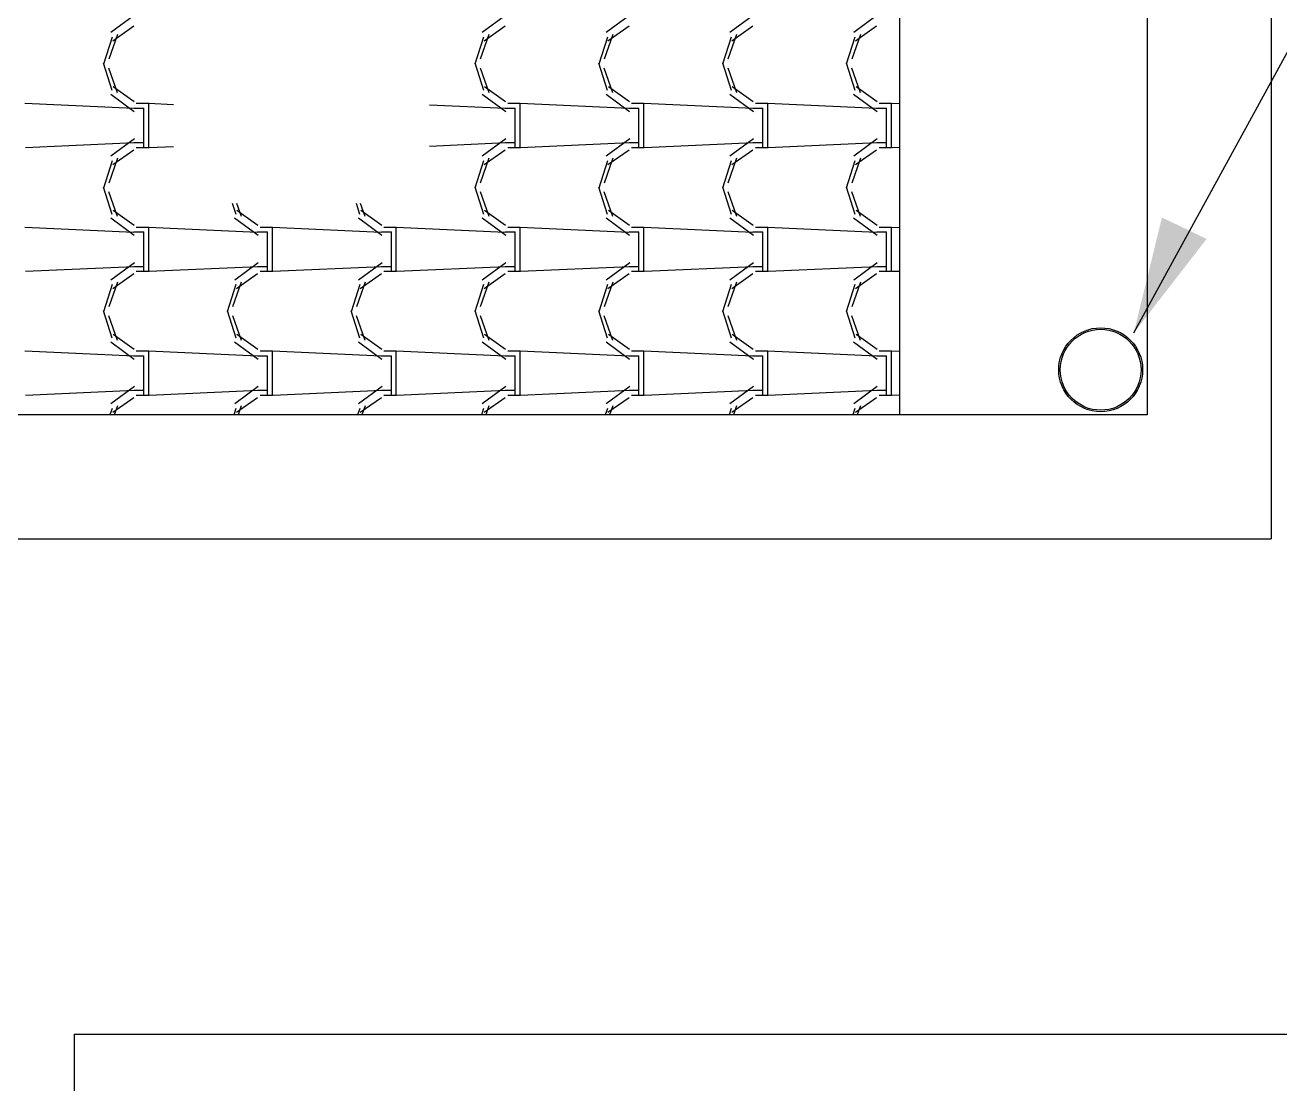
# Model space of a CAD drawing. Header units: millimetres. Extents: x -336 to -33, y -135 to 770.
# Drawn here: x -170.751 to -167.711, y 715.213 to 717.778 of the extents above; entities that cross this region are included whole.
import ezdxf

# ---------------------------------------------------------------- set-up
doc = ezdxf.new("R2010")
doc.units = ezdxf.units.MM
doc.header["$LTSCALE"] = 50
doc.header["$MEASUREMENT"] = 0
for name, color, linetype in [('-HIDRO', 8, 'CONTINUOUS'), ('A-PEN-C', 4, 'CONTINUOUS'), ('AF', 5, 'CONTINUOUS'), ('TigreCad', 3, 'CONTINUOUS'), ('Tinterno', 9, 'CONTINUOUS')]:
    doc.layers.add(name, color=color, linetype=linetype)

# ---------------------------------------------------------------- blocks, each defined once
blk = doc.blocks.new('11031030d')
at = {"layer": 'TigreCad'}
blk.add_circle((0, 0), 50.8, dxfattribs=at)
at = {"layer": 'Tinterno'}
blk.add_circle((0, 0), 49, dxfattribs=at)

msp = doc.modelspace()

# ---------------------------------------------------------------- linework, layer by layer
at = {"layer": '-HIDRO', "linetype": 'Continuous'}
for p, q in [((-167.7324, 733.4466), (-167.7324, 716.5333)), ((-168.6324, 733.1466), (-168.6324, 716.8333)), ((-168.0324, 733.1466), (-168.0324, 716.8333)), ((-170.4863, 717.802), (-170.5433, 717.76)), ((-169.5863, 717.802), (-169.6433, 717.76)), ((-169.2863, 717.802), (-169.3433, 717.76)), ((-168.9863, 717.802), (-169.0433, 717.76)), ((-168.6863, 717.802), (-168.7433, 717.76)), ((-170.4879, 717.7751), (-170.5389, 717.7391)), ((-169.5879, 717.7751), (-169.6389, 717.7391)), ((-169.2879, 717.7751), (-169.3389, 717.7391)), ((-168.9879, 717.7751), (-169.0389, 717.7391)), ((-168.6879, 717.7751), (-168.7389, 717.7391)), ((-170.5404, 717.7489), (-170.5614, 717.6829)), ((-170.5274, 717.755), (-170.5484, 717.695)), ((-169.6404, 717.7489), (-169.6614, 717.6829)), ((-169.6274, 717.755), (-169.6484, 717.695)), ((-169.3404, 717.7489), (-169.3614, 717.6829)), ((-169.3274, 717.755), (-169.3484, 717.695)), ((-169.0404, 717.7489), (-169.0614, 717.6829)), ((-169.0274, 717.755), (-169.0484, 717.695)), ((-168.7404, 717.7489), (-168.7614, 717.6829)), ((-168.7274, 717.755), (-168.7484, 717.695)), ((-170.5617, 717.6861), (-170.5407, 717.6201)), ((-169.6617, 717.6861), (-169.6407, 717.6201)), ((-169.3617, 717.6861), (-169.3407, 717.6201)), ((-169.0617, 717.6861), (-169.0407, 717.6201)), ((-168.7617, 717.6861), (-168.7407, 717.6201)), ((-170.5487, 717.6745), (-170.5277, 717.6145)), ((-169.6487, 717.6745), (-169.6277, 717.6145)), ((-169.3487, 717.6745), (-169.3277, 717.6145)), ((-169.0487, 717.6745), (-169.0277, 717.6145)), ((-168.7487, 717.6745), (-168.7277, 717.6145)), ((-170.5379, 717.629), (-170.4869, 717.593)), ((-169.6379, 717.629), (-169.5869, 717.593)), ((-169.3379, 717.629), (-169.2869, 717.593)), ((-169.0379, 717.629), (-168.9869, 717.593)), ((-168.7379, 717.629), (-168.6869, 717.593)), ((-170.488, 717.5756), (-170.752, 717.5876)), ((-170.5436, 717.6105), (-170.4866, 717.5685)), ((-170.4817, 717.5885), (-170.4517, 717.5885)), ((-170.3917, 717.5849), (-170.452, 717.5876)), ((-170.4517, 717.4925), (-170.4517, 717.5885)), ((-169.6436, 717.6105), (-169.5866, 717.5685)), ((-169.5817, 717.5885), (-169.5517, 717.5885)), ((-169.288, 717.5756), (-169.552, 717.5876)), ((-169.5517, 717.4925), (-169.5517, 717.5885)), ((-169.3436, 717.6105), (-169.2866, 717.5685)), ((-169.2817, 717.5885), (-169.2517, 717.5885)), ((-168.988, 717.5756), (-169.252, 717.5876)), ((-169.2517, 717.4925), (-169.2517, 717.5885)), ((-169.0436, 717.6105), (-168.9866, 717.5685)), ((-168.9817, 717.5885), (-168.9517, 717.5885)), ((-168.688, 717.5756), (-168.952, 717.5876)), ((-168.9517, 717.4925), (-168.9517, 717.5885)), ((-168.7436, 717.6105), (-168.6866, 717.5685)), ((-168.6817, 717.5885), (-168.6517, 717.5885)), ((-168.6324, 717.5868), (-168.652, 717.5876)), ((-168.6517, 717.4925), (-168.6517, 717.5885)), ((-170.4877, 717.5765), (-170.4637, 717.5765)), ((-170.4637, 717.4925), (-170.4637, 717.5765)), ((-169.588, 717.5756), (-169.7714, 717.584)), ((-169.5877, 717.5765), (-169.5637, 717.5765)), ((-169.5637, 717.4925), (-169.5637, 717.5765)), ((-169.2877, 717.5765), (-169.2637, 717.5765)), ((-169.2637, 717.4925), (-169.2637, 717.5765)), ((-168.9877, 717.5765), (-168.9637, 717.5765)), ((-168.9637, 717.4925), (-168.9637, 717.5765)), ((-168.6877, 717.5765), (-168.6637, 717.5765)), ((-168.6637, 717.4925), (-168.6637, 717.5765)), ((-170.4863, 717.502), (-170.5433, 717.46)), ((-169.5863, 717.502), (-169.6433, 717.46)), ((-169.2863, 717.502), (-169.3433, 717.46)), ((-168.9863, 717.502), (-169.0433, 717.46)), ((-168.6863, 717.502), (-168.7433, 717.46)), ((-170.4865, 717.4924), (-170.7505, 717.4804)), ((-170.4879, 717.4751), (-170.5389, 717.4391)), ((-170.4637, 717.4925), (-170.4877, 717.4925)), ((-170.4517, 717.4805), (-170.4817, 717.4805)), ((-170.4637, 717.4805), (-170.4637, 717.4925)), ((-170.4517, 717.4805), (-170.4517, 717.4925)), ((-170.3917, 717.4831), (-170.4505, 717.4804)), ((-169.5865, 717.4924), (-169.7714, 717.484)), ((-169.5879, 717.4751), (-169.6389, 717.4391)), ((-169.5637, 717.4925), (-169.5877, 717.4925)), ((-169.5517, 717.4805), (-169.5817, 717.4805)), ((-169.5637, 717.4805), (-169.5637, 717.4925)), ((-169.5517, 717.4805), (-169.5517, 717.4925)), ((-169.2865, 717.4924), (-169.5505, 717.4804)), ((-169.2879, 717.4751), (-169.3389, 717.4391)), ((-169.2637, 717.4925), (-169.2877, 717.4925)), ((-169.2517, 717.4805), (-169.2817, 717.4805)), ((-169.2637, 717.4805), (-169.2637, 717.4925)), ((-169.2517, 717.4805), (-169.2517, 717.4925)), ((-168.9865, 717.4924), (-169.2505, 717.4804)), ((-168.9879, 717.4751), (-169.0389, 717.4391)), ((-168.9637, 717.4925), (-168.9877, 717.4925)), ((-168.9517, 717.4805), (-168.9817, 717.4805)), ((-168.9637, 717.4805), (-168.9637, 717.4925)), ((-168.9517, 717.4805), (-168.9517, 717.4925)), ((-168.6865, 717.4924), (-168.9505, 717.4804)), ((-168.6879, 717.4751), (-168.7389, 717.4391)), ((-168.6637, 717.4925), (-168.6877, 717.4925)), ((-168.6517, 717.4805), (-168.6817, 717.4805)), ((-168.6637, 717.4805), (-168.6637, 717.4925)), ((-168.6517, 717.4805), (-168.6517, 717.4925)), ((-168.6324, 717.4812), (-168.6505, 717.4804)), ((-170.5404, 717.4489), (-170.5614, 717.3829)), ((-170.5274, 717.455), (-170.5484, 717.395)), ((-169.6404, 717.4489), (-169.6614, 717.3829)), ((-169.6274, 717.455), (-169.6484, 717.395)), ((-169.3404, 717.4489), (-169.3614, 717.3829)), ((-169.3274, 717.455), (-169.3484, 717.395)), ((-169.0404, 717.4489), (-169.0614, 717.3829)), ((-169.0274, 717.455), (-169.0484, 717.395)), ((-168.7404, 717.4489), (-168.7614, 717.3829)), ((-168.7274, 717.455), (-168.7484, 717.395)), ((-170.5617, 717.3861), (-170.5407, 717.3201)), ((-170.5487, 717.3745), (-170.5277, 717.3145)), ((-169.6617, 717.3861), (-169.6407, 717.3201)), ((-169.6487, 717.3745), (-169.6277, 717.3145)), ((-169.3617, 717.3861), (-169.3407, 717.3201)), ((-169.3487, 717.3745), (-169.3277, 717.3145)), ((-169.0617, 717.3861), (-169.0407, 717.3201)), ((-169.0487, 717.3745), (-169.0277, 717.3145)), ((-168.7617, 717.3861), (-168.7407, 717.3201)), ((-168.7487, 717.3745), (-168.7277, 717.3145)), ((-170.249, 717.3463), (-170.2407, 717.3201)), ((-170.2389, 717.3463), (-170.2277, 717.3145)), ((-169.949, 717.3463), (-169.9407, 717.3201)), ((-169.9389, 717.3463), (-169.9277, 717.3145)), ((-170.5379, 717.329), (-170.4869, 717.293)), ((-170.2379, 717.329), (-170.1869, 717.293)), ((-169.9379, 717.329), (-169.8869, 717.293)), ((-169.6379, 717.329), (-169.5869, 717.293)), ((-169.3379, 717.329), (-169.2869, 717.293)), ((-169.0379, 717.329), (-168.9869, 717.293)), ((-168.7379, 717.329), (-168.6869, 717.293)), ((-170.488, 717.2756), (-170.752, 717.2876)), ((-170.5436, 717.3105), (-170.4866, 717.2685)), ((-170.4817, 717.2885), (-170.4517, 717.2885)), ((-170.188, 717.2756), (-170.452, 717.2876)), ((-170.4517, 717.1925), (-170.4517, 717.2885)), ((-170.2436, 717.3105), (-170.1866, 717.2685)), ((-170.1817, 717.2885), (-170.1517, 717.2885)), ((-169.888, 717.2756), (-170.152, 717.2876)), ((-170.1517, 717.1925), (-170.1517, 717.2885)), ((-169.9436, 717.3105), (-169.8866, 717.2685)), ((-169.8817, 717.2885), (-169.8517, 717.2885)), ((-169.588, 717.2756), (-169.852, 717.2876)), ((-169.8517, 717.1925), (-169.8517, 717.2885)), ((-169.6436, 717.3105), (-169.5866, 717.2685)), ((-169.5817, 717.2885), (-169.5517, 717.2885)), ((-169.288, 717.2756), (-169.552, 717.2876)), ((-169.5517, 717.1925), (-169.5517, 717.2885)), ((-169.3436, 717.3105), (-169.2866, 717.2685)), ((-169.2817, 717.2885), (-169.2517, 717.2885)), ((-168.988, 717.2756), (-169.252, 717.2876)), ((-169.2517, 717.1925), (-169.2517, 717.2885)), ((-169.0436, 717.3105), (-168.9866, 717.2685)), ((-168.9817, 717.2885), (-168.9517, 717.2885)), ((-168.688, 717.2756), (-168.952, 717.2876)), ((-168.9517, 717.1925), (-168.9517, 717.2885)), ((-168.7436, 717.3105), (-168.6866, 717.2685)), ((-168.6817, 717.2885), (-168.6517, 717.2885)), ((-168.6324, 717.2868), (-168.652, 717.2876)), ((-168.6517, 717.1925), (-168.6517, 717.2885)), ((-170.4877, 717.2765), (-170.4637, 717.2765)), ((-170.4637, 717.1925), (-170.4637, 717.2765)), ((-170.1877, 717.2765), (-170.1637, 717.2765)), ((-170.1637, 717.1925), (-170.1637, 717.2765)), ((-169.8877, 717.2765), (-169.8637, 717.2765)), ((-169.8637, 717.1925), (-169.8637, 717.2765)), ((-169.5877, 717.2765), (-169.5637, 717.2765)), ((-169.5637, 717.1925), (-169.5637, 717.2765)), ((-169.2877, 717.2765), (-169.2637, 717.2765)), ((-169.2637, 717.1925), (-169.2637, 717.2765)), ((-168.9877, 717.2765), (-168.9637, 717.2765)), ((-168.9637, 717.1925), (-168.9637, 717.2765)), ((-168.6877, 717.2765), (-168.6637, 717.2765)), ((-168.6637, 717.1925), (-168.6637, 717.2765)), ((-170.4865, 717.1924), (-170.7505, 717.1804)), ((-170.4863, 717.202), (-170.5433, 717.16)), ((-170.4637, 717.1925), (-170.4877, 717.1925)), ((-170.4637, 717.1805), (-170.4637, 717.1925)), ((-170.4517, 717.1805), (-170.4517, 717.1925)), ((-170.1865, 717.1924), (-170.4505, 717.1804)), ((-170.1863, 717.202), (-170.2433, 717.16)), ((-170.1637, 717.1925), (-170.1877, 717.1925)), ((-170.1637, 717.1805), (-170.1637, 717.1925)), ((-170.1517, 717.1805), (-170.1517, 717.1925)), ((-169.8865, 717.1924), (-170.1505, 717.1804)), ((-169.8863, 717.202), (-169.9433, 717.16)), ((-169.8637, 717.1925), (-169.8877, 717.1925)), ((-169.8637, 717.1805), (-169.8637, 717.1925)), ((-169.8517, 717.1805), (-169.8517, 717.1925)), ((-169.5865, 717.1924), (-169.8505, 717.1804)), ((-169.5863, 717.202), (-169.6433, 717.16)), ((-169.5637, 717.1925), (-169.5877, 717.1925)), ((-169.5637, 717.1805), (-169.5637, 717.1925)), ((-169.5517, 717.1805), (-169.5517, 717.1925)), ((-169.2865, 717.1924), (-169.5505, 717.1804)), ((-169.2863, 717.202), (-169.3433, 717.16)), ((-169.2637, 717.1925), (-169.2877, 717.1925)), ((-169.2637, 717.1805), (-169.2637, 717.1925)), ((-169.2517, 717.1805), (-169.2517, 717.1925)), ((-168.9865, 717.1924), (-169.2505, 717.1804)), ((-168.9863, 717.202), (-169.0433, 717.16)), ((-168.9637, 717.1925), (-168.9877, 717.1925)), ((-168.9637, 717.1805), (-168.9637, 717.1925)), ((-168.9517, 717.1805), (-168.9517, 717.1925)), ((-168.6865, 717.1924), (-168.9505, 717.1804)), ((-168.6863, 717.202), (-168.7433, 717.16)), ((-168.6637, 717.1925), (-168.6877, 717.1925)), ((-168.6637, 717.1805), (-168.6637, 717.1925)), ((-168.6517, 717.1805), (-168.6517, 717.1925)), ((-170.4879, 717.1751), (-170.5389, 717.1391)), ((-170.4517, 717.1805), (-170.4817, 717.1805)), ((-170.1879, 717.1751), (-170.2389, 717.1391)), ((-170.1517, 717.1805), (-170.1817, 717.1805)), ((-169.8879, 717.1751), (-169.9389, 717.1391)), ((-169.8517, 717.1805), (-169.8817, 717.1805)), ((-169.5879, 717.1751), (-169.6389, 717.1391)), ((-169.5517, 717.1805), (-169.5817, 717.1805)), ((-169.2879, 717.1751), (-169.3389, 717.1391)), ((-169.2517, 717.1805), (-169.2817, 717.1805)), ((-168.9879, 717.1751), (-169.0389, 717.1391)), ((-168.9517, 717.1805), (-168.9817, 717.1805)), ((-168.6879, 717.1751), (-168.7389, 717.1391)), ((-168.6517, 717.1805), (-168.6817, 717.1805)), ((-168.6324, 717.1812), (-168.6505, 717.1804)), ((-170.5404, 717.1489), (-170.5614, 717.0829)), ((-170.5274, 717.155), (-170.5484, 717.095)), ((-170.2404, 717.1489), (-170.2614, 717.0829)), ((-170.2274, 717.155), (-170.2484, 717.095)), ((-169.9404, 717.1489), (-169.9614, 717.0829)), ((-169.9274, 717.155), (-169.9484, 717.095)), ((-169.6404, 717.1489), (-169.6614, 717.0829)), ((-169.6274, 717.155), (-169.6484, 717.095)), ((-169.3404, 717.1489), (-169.3614, 717.0829)), ((-169.3274, 717.155), (-169.3484, 717.095)), ((-169.0404, 717.1489), (-169.0614, 717.0829)), ((-169.0274, 717.155), (-169.0484, 717.095)), ((-168.7404, 717.1489), (-168.7614, 717.0829)), ((-168.7274, 717.155), (-168.7484, 717.095)), ((-170.5617, 717.0861), (-170.5407, 717.0201)), ((-170.5487, 717.0745), (-170.5277, 717.0145)), ((-170.2617, 717.0861), (-170.2407, 717.0201)), ((-170.2487, 717.0745), (-170.2277, 717.0145)), ((-169.9617, 717.0861), (-169.9407, 717.0201)), ((-169.9487, 717.0745), (-169.9277, 717.0145)), ((-169.6617, 717.0861), (-169.6407, 717.0201)), ((-169.6487, 717.0745), (-169.6277, 717.0145)), ((-169.3617, 717.0861), (-169.3407, 717.0201)), ((-169.3487, 717.0745), (-169.3277, 717.0145)), ((-169.0617, 717.0861), (-169.0407, 717.0201)), ((-169.0487, 717.0745), (-169.0277, 717.0145)), ((-168.7617, 717.0861), (-168.7407, 717.0201)), ((-168.7487, 717.0745), (-168.7277, 717.0145)), ((-170.5436, 717.0105), (-170.4866, 716.9685)), ((-170.5379, 717.029), (-170.4869, 716.993)), ((-170.2436, 717.0105), (-170.1866, 716.9685)), ((-170.2379, 717.029), (-170.1869, 716.993)), ((-169.9436, 717.0105), (-169.8866, 716.9685)), ((-169.9379, 717.029), (-169.8869, 716.993)), ((-169.6436, 717.0105), (-169.5866, 716.9685)), ((-169.6379, 717.029), (-169.5869, 716.993)), ((-169.3436, 717.0105), (-169.2866, 716.9685)), ((-169.3379, 717.029), (-169.2869, 716.993)), ((-169.0436, 717.0105), (-168.9866, 716.9685)), ((-169.0379, 717.029), (-168.9869, 716.993)), ((-168.7436, 717.0105), (-168.6866, 716.9685)), ((-168.7379, 717.029), (-168.6869, 716.993)), ((-170.488, 716.9756), (-170.752, 716.9876)), ((-170.4817, 716.9885), (-170.4517, 716.9885)), ((-170.188, 716.9756), (-170.452, 716.9876)), ((-170.4517, 716.8925), (-170.4517, 716.9885)), ((-170.1817, 716.9885), (-170.1517, 716.9885)), ((-169.888, 716.9756), (-170.152, 716.9876)), ((-170.1517, 716.8925), (-170.1517, 716.9885)), ((-169.8817, 716.9885), (-169.8517, 716.9885)), ((-169.588, 716.9756), (-169.852, 716.9876)), ((-169.8517, 716.8925), (-169.8517, 716.9885)), ((-169.5817, 716.9885), (-169.5517, 716.9885)), ((-169.288, 716.9756), (-169.552, 716.9876)), ((-169.5517, 716.8925), (-169.5517, 716.9885)), ((-169.2817, 716.9885), (-169.2517, 716.9885)), ((-168.988, 716.9756), (-169.252, 716.9876)), ((-169.2517, 716.8925), (-169.2517, 716.9885)), ((-168.9817, 716.9885), (-168.9517, 716.9885)), ((-168.688, 716.9756), (-168.952, 716.9876)), ((-168.9517, 716.8925), (-168.9517, 716.9885)), ((-168.6817, 716.9885), (-168.6517, 716.9885)), ((-168.6324, 716.9868), (-168.652, 716.9876)), ((-168.6517, 716.8925), (-168.6517, 716.9885)), ((-170.4877, 716.9765), (-170.4637, 716.9765)), ((-170.4637, 716.8925), (-170.4637, 716.9765)), ((-170.1877, 716.9765), (-170.1637, 716.9765)), ((-170.1637, 716.8925), (-170.1637, 716.9765)), ((-169.8877, 716.9765), (-169.8637, 716.9765)), ((-169.8637, 716.8925), (-169.8637, 716.9765)), ((-169.5877, 716.9765), (-169.5637, 716.9765)), ((-169.5637, 716.8925), (-169.5637, 716.9765)), ((-169.2877, 716.9765), (-169.2637, 716.9765)), ((-169.2637, 716.8925), (-169.2637, 716.9765)), ((-168.9877, 716.9765), (-168.9637, 716.9765)), ((-168.9637, 716.8925), (-168.9637, 716.9765)), ((-168.6877, 716.9765), (-168.6637, 716.9765)), ((-168.6637, 716.8925), (-168.6637, 716.9765)), ((-170.4864, 716.8924), (-170.7504, 716.8804)), ((-170.4863, 716.902), (-170.5433, 716.86)), ((-170.4637, 716.8925), (-170.4877, 716.8925)), ((-170.4637, 716.8805), (-170.4637, 716.8925)), ((-170.4517, 716.8805), (-170.4517, 716.8925)), ((-170.1864, 716.8924), (-170.4504, 716.8804)), ((-170.1863, 716.902), (-170.2433, 716.86)), ((-170.1637, 716.8925), (-170.1877, 716.8925)), ((-170.1637, 716.8805), (-170.1637, 716.8925)), ((-170.1517, 716.8805), (-170.1517, 716.8925)), ((-169.8864, 716.8924), (-170.1504, 716.8804)), ((-169.8863, 716.902), (-169.9433, 716.86)), ((-169.8637, 716.8925), (-169.8877, 716.8925)), ((-169.8637, 716.8805), (-169.8637, 716.8925)), ((-169.8517, 716.8805), (-169.8517, 716.8925)), ((-169.5864, 716.8924), (-169.8504, 716.8804)), ((-169.5863, 716.902), (-169.6433, 716.86)), ((-169.5637, 716.8925), (-169.5877, 716.8925)), ((-169.5637, 716.8805), (-169.5637, 716.8925)), ((-169.5517, 716.8805), (-169.5517, 716.8925)), ((-169.2864, 716.8924), (-169.5504, 716.8804)), ((-169.2863, 716.902), (-169.3433, 716.86)), ((-169.2637, 716.8925), (-169.2877, 716.8925)), ((-169.2637, 716.8805), (-169.2637, 716.8925)), ((-169.2517, 716.8805), (-169.2517, 716.8925)), ((-168.9864, 716.8924), (-169.2504, 716.8804)), ((-168.9863, 716.902), (-169.0433, 716.86)), ((-168.9637, 716.8925), (-168.9877, 716.8925)), ((-168.9637, 716.8805), (-168.9637, 716.8925)), ((-168.9517, 716.8805), (-168.9517, 716.8925)), ((-168.6864, 716.8924), (-168.9504, 716.8804)), ((-168.6863, 716.902), (-168.7433, 716.86)), ((-168.6637, 716.8925), (-168.6877, 716.8925)), ((-168.6637, 716.8805), (-168.6637, 716.8925)), ((-168.6517, 716.8805), (-168.6517, 716.8925)), ((-170.4879, 716.8751), (-170.5389, 716.8391)), ((-170.4517, 716.8805), (-170.4817, 716.8805)), ((-170.1879, 716.8751), (-170.2389, 716.8391)), ((-170.1517, 716.8805), (-170.1817, 716.8805)), ((-169.8879, 716.8751), (-169.9389, 716.8391)), ((-169.8517, 716.8805), (-169.8817, 716.8805)), ((-169.5879, 716.8751), (-169.6389, 716.8391)), ((-169.5517, 716.8805), (-169.5817, 716.8805)), ((-169.2879, 716.8751), (-169.3389, 716.8391)), ((-169.2517, 716.8805), (-169.2817, 716.8805)), ((-168.9879, 716.8751), (-169.0389, 716.8391)), ((-168.9517, 716.8805), (-168.9817, 716.8805)), ((-168.6879, 716.8751), (-168.7389, 716.8391)), ((-168.6517, 716.8805), (-168.6817, 716.8805)), ((-168.6324, 716.8812), (-168.6504, 716.8804)), ((-168.0324, 716.8333), (-172.1324, 716.8333)), ((-170.5404, 716.8489), (-170.5454, 716.8333)), ((-170.5274, 716.855), (-170.535, 716.8333)), ((-170.2404, 716.8489), (-170.2454, 716.8333)), ((-170.2274, 716.855), (-170.235, 716.8333)), ((-169.9404, 716.8489), (-169.9454, 716.8333)), ((-169.9274, 716.855), (-169.935, 716.8333)), ((-169.6404, 716.8489), (-169.6454, 716.8333)), ((-169.6274, 716.855), (-169.635, 716.8333)), ((-169.3404, 716.8489), (-169.3454, 716.8333)), ((-169.3274, 716.855), (-169.335, 716.8333)), ((-169.0404, 716.8489), (-169.0454, 716.8333)), ((-169.0274, 716.855), (-169.035, 716.8333)), ((-168.7404, 716.8489), (-168.7454, 716.8333)), ((-168.7274, 716.855), (-168.735, 716.8333)), ((-171.8324, 716.5333), (-167.7324, 716.5333)), ((-170.6324, 715.3333), (-170.6324, 708.6333)), ((-170.6324, 715.3333), (-166.5324, 715.3333))]:
    msp.add_line(p, q, dxfattribs=at)
at = {"layer": 'A-PEN-C'}
msp.add_line((-168.0649, 717.0319), (-167.417, 718.2177), dxfattribs=at)
msp.add_solid([(-168.0649, 717.0319), (-167.9967, 717.3117), (-167.8885, 717.2596)], dxfattribs=at)

# ---------------------------------------------------------------- block references
at = {"layer": 'AF', "xscale": 0.002, "yscale": 0.002, "zscale": 0.002}
msp.add_blockref('11031030d', (-168.1451, 716.9428), dxfattribs=at)

doc.saveas('drawing.dxf')
